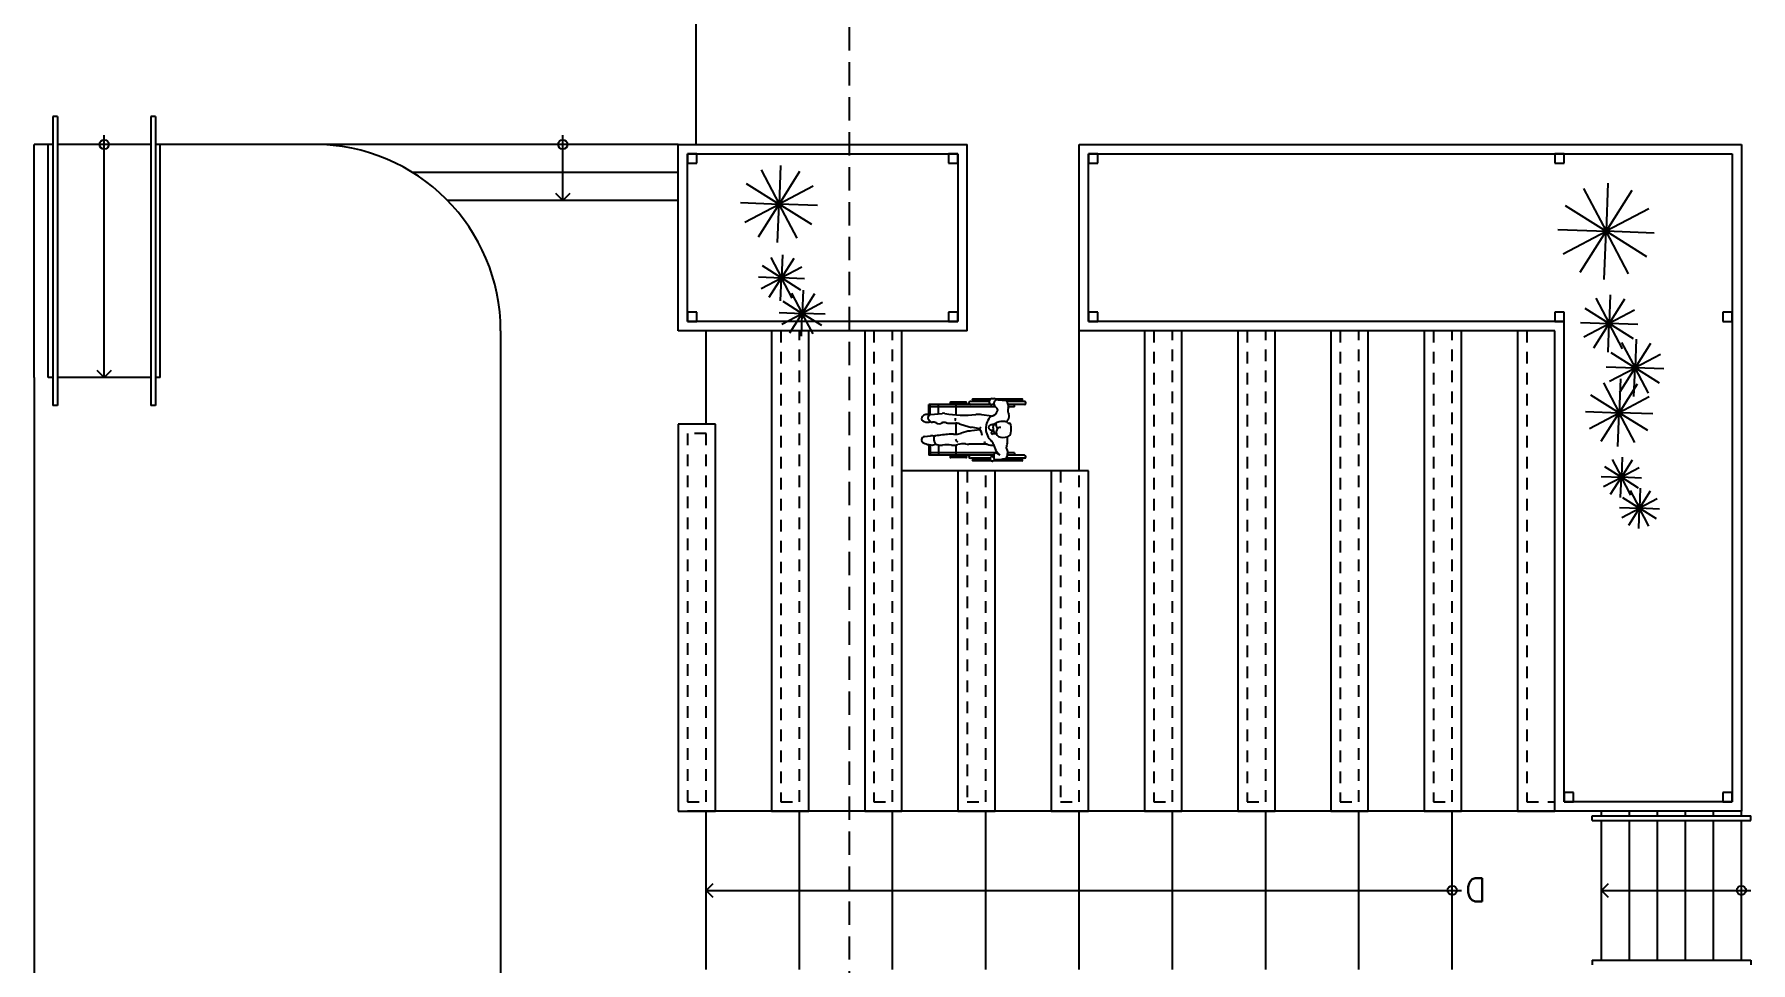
# Model space of a CAD drawing. Header units: inches. Extents: x 542787 to 543192, y 9574025 to 9574373.
# Drawn here: x 543092.85 to 543111.25, y 9574114.35 to 9574124.31 of the extents above; entities that cross this region are included whole.
import ezdxf

# ---------------------------------------------------------------- set-up
doc = ezdxf.new("R2010")
doc.units = ezdxf.units.IN
doc.header["$MEASUREMENT"] = 0
doc.linetypes.add('HIDDEN', pattern=[0.375, 0.25, -0.125])
doc.layers.add('I-ARQ', color=8, linetype='Continuous')
doc.styles.add('50-250', font='SIMPLEX.shx', dxfattribs={"height": 0.3})

# ---------------------------------------------------------------- blocks, each defined once
blk = doc.blocks.new('_Open90')
at = {"color": 0, "linetype": 'ByBlock', "lineweight": -2}
for p, q in [((0, 0), (-1, 0)), ((-0.5, 0.5), (0, 0)), ((0, 0), (-0.5, -0.5))]:
    blk.add_line(p, q, dxfattribs=at)

msp = doc.modelspace()

# ---------------------------------------------------------------- linework, layer by layer
at = {"layer": 'I-ARQ', "linetype": 'HIDDEN'}
msp.add_line((543101.581, 9574127.012), (543101.581, 9574103.212), dxfattribs=at)
at = {"layer": 'I-ARQ'}
for p, q in [((543099.938, 9574126.5), (543099.938, 9574123.13)), ((543093.046, 9574123.43), (543093.046, 9574120.33)), ((543093.096, 9574123.43), (543093.046, 9574123.43)), ((543093.096, 9574123.43), (543093.096, 9574120.33)), ((543094.096, 9574123.43), (543094.096, 9574120.33)), ((543094.146, 9574123.43), (543094.096, 9574123.43)), ((543094.146, 9574123.43), (543094.146, 9574120.33)), ((543092.846, 9574120.63), (543092.846, 9574123.13)), ((543092.996, 9574123.13), (543092.846, 9574123.13)), ((543092.996, 9574120.63), (543092.996, 9574123.13)), ((543093.046, 9574123.13), (543092.996, 9574123.13)), ((543094.096, 9574123.13), (543093.096, 9574123.13)), ((543094.196, 9574123.13), (543094.146, 9574123.13)), ((543095.846, 9574123.13), (543094.196, 9574123.13)), ((543094.196, 9574120.63), (543094.196, 9574123.13)), ((543099.749, 9574123.13), (543095.846, 9574123.13)), ((543099.749, 9574121.13), (543099.749, 9574123.13)), ((543099.749, 9574123.13), (543102.849, 9574123.13)), ((543099.849, 9574121.23), (543099.849, 9574123.03)), ((543099.849, 9574123.03), (543102.749, 9574123.03)), ((543099.949, 9574123.03), (543099.849, 9574123.03)), ((543099.849, 9574123.03), (543099.849, 9574122.93)), ((543099.949, 9574122.93), (543099.949, 9574123.03)), ((543102.749, 9574123.03), (543102.649, 9574123.03)), ((543102.649, 9574123.03), (543102.649, 9574122.93)), ((543102.749, 9574123.03), (543102.749, 9574121.23)), ((543102.749, 9574122.93), (543102.749, 9574123.03)), ((543102.849, 9574121.13), (543102.849, 9574123.13)), ((543104.049, 9574123.13), (543111.149, 9574123.13)), ((543104.049, 9574121.13), (543104.049, 9574123.13)), ((543104.149, 9574123.03), (543111.049, 9574123.03)), ((543104.149, 9574121.23), (543104.149, 9574123.03)), ((543104.249, 9574123.03), (543104.149, 9574123.03)), ((543104.149, 9574123.03), (543104.149, 9574122.93)), ((543104.249, 9574122.93), (543104.249, 9574123.03)), ((543109.249, 9574123.03), (543109.149, 9574123.03)), ((543109.149, 9574123.03), (543109.149, 9574122.93)), ((543109.249, 9574122.93), (543109.249, 9574123.03)), ((543111.049, 9574123.03), (543111.049, 9574116.08)), ((543111.149, 9574123.13), (543111.149, 9574115.98)), ((543099.749, 9574122.83), (543096.9, 9574122.83)), ((543099.849, 9574122.93), (543099.949, 9574122.93)), ((543100.638, 9574122.856), (543100.831, 9574122.49)), ((543100.847, 9574122.904), (543100.831, 9574122.49)), ((543101.051, 9574122.841), (543100.831, 9574122.49)), ((543102.649, 9574122.93), (543102.749, 9574122.93)), ((543104.149, 9574122.93), (543104.249, 9574122.93)), ((543109.149, 9574122.93), (543109.249, 9574122.93)), ((543100.48, 9574122.711), (543100.831, 9574122.49)), ((543101.197, 9574122.683), (543100.831, 9574122.49)), ((543109.457, 9574122.656), (543109.698, 9574122.199)), ((543109.718, 9574122.716), (543109.698, 9574122.199)), ((543109.974, 9574122.637), (543109.698, 9574122.199)), ((543099.749, 9574122.53), (543097.274, 9574122.53)), ((543100.417, 9574122.506), (543100.831, 9574122.49)), ((543100.465, 9574122.297), (543100.831, 9574122.49)), ((543100.61, 9574122.14), (543100.831, 9574122.49)), ((543100.815, 9574122.077), (543100.831, 9574122.49)), ((543101.181, 9574122.27), (543100.831, 9574122.49)), ((543101.024, 9574122.124), (543100.831, 9574122.49)), ((543101.245, 9574122.474), (543100.831, 9574122.49)), ((543109.26, 9574122.474), (543109.698, 9574122.199)), ((543110.156, 9574122.44), (543109.698, 9574122.199)), ((543109.181, 9574122.218), (543109.698, 9574122.199)), ((543109.24, 9574121.957), (543109.698, 9574122.199)), ((543109.422, 9574121.761), (543109.698, 9574122.199)), ((543109.678, 9574121.682), (543109.698, 9574122.199)), ((543110.136, 9574121.923), (543109.698, 9574122.199)), ((543109.94, 9574121.741), (543109.698, 9574122.199)), ((543110.215, 9574122.179), (543109.698, 9574122.199)), ((543100.743, 9574121.916), (543100.858, 9574121.698)), ((543100.867, 9574121.945), (543100.858, 9574121.698)), ((543100.989, 9574121.907), (543100.858, 9574121.698)), ((543100.611, 9574121.708), (543100.858, 9574121.698)), ((543100.64, 9574121.583), (543100.858, 9574121.698)), ((543100.649, 9574121.83), (543100.858, 9574121.698)), ((543100.726, 9574121.49), (543100.858, 9574121.698)), ((543100.848, 9574121.452), (543100.858, 9574121.698)), ((543101.076, 9574121.813), (543100.858, 9574121.698)), ((543100.973, 9574121.48), (543100.858, 9574121.698)), ((543101.066, 9574121.567), (543100.858, 9574121.698)), ((543101.104, 9574121.689), (543100.858, 9574121.698)), ((543100.964, 9574121.536), (543101.08, 9574121.318)), ((543101.089, 9574121.565), (543101.08, 9574121.318)), ((543101.211, 9574121.527), (543101.08, 9574121.318)), ((543109.588, 9574121.481), (543109.732, 9574121.209)), ((543109.743, 9574121.517), (543109.732, 9574121.209)), ((543099.949, 9574121.33), (543099.849, 9574121.33)), ((543099.849, 9574121.33), (543099.849, 9574121.23)), ((543099.949, 9574121.23), (543099.949, 9574121.33)), ((543100.833, 9574121.328), (543101.08, 9574121.318)), ((543100.861, 9574121.203), (543101.08, 9574121.318)), ((543100.871, 9574121.45), (543101.08, 9574121.318)), ((543100.948, 9574121.11), (543101.08, 9574121.318)), ((543101.07, 9574121.072), (543101.08, 9574121.318)), ((543101.298, 9574121.433), (543101.08, 9574121.318)), ((543101.195, 9574121.1), (543101.08, 9574121.318)), ((543101.288, 9574121.187), (543101.08, 9574121.318)), ((543101.326, 9574121.309), (543101.08, 9574121.318)), ((543102.749, 9574121.33), (543102.649, 9574121.33)), ((543102.649, 9574121.33), (543102.649, 9574121.23)), ((543102.749, 9574121.23), (543102.749, 9574121.33)), ((543104.249, 9574121.33), (543104.149, 9574121.33)), ((543104.149, 9574121.33), (543104.149, 9574121.23)), ((543104.249, 9574121.23), (543104.249, 9574121.33)), ((543109.249, 9574121.33), (543109.149, 9574121.33)), ((543109.149, 9574121.33), (543109.149, 9574121.23)), ((543109.249, 9574121.23), (543109.249, 9574121.33)), ((543109.471, 9574121.373), (543109.732, 9574121.209)), ((543109.896, 9574121.47), (543109.732, 9574121.209)), ((543110.004, 9574121.353), (543109.732, 9574121.209)), ((543111.049, 9574121.33), (543110.949, 9574121.33)), ((543110.949, 9574121.33), (543110.949, 9574121.23)), ((543111.049, 9574121.23), (543111.049, 9574121.33)), ((543097.846, 9574121.13), (543097.846, 9574109.13)), ((543102.849, 9574121.13), (543099.749, 9574121.13)), ((543102.749, 9574121.23), (543099.849, 9574121.23)), ((543099.849, 9574121.23), (543099.949, 9574121.23)), ((543100.049, 9574120.13), (543100.049, 9574121.13)), ((543101.149, 9574121.13), (543100.749, 9574121.13)), ((543100.749, 9574121.13), (543100.749, 9574115.98)), ((543101.149, 9574115.98), (543101.149, 9574121.13)), ((543102.149, 9574121.13), (543101.749, 9574121.13)), ((543101.749, 9574121.13), (543101.749, 9574115.98)), ((543102.149, 9574115.98), (543102.149, 9574121.13)), ((543102.649, 9574121.23), (543102.749, 9574121.23)), ((543109.149, 9574121.13), (543104.049, 9574121.13)), ((543104.049, 9574119.63), (543104.049, 9574121.13)), ((543109.249, 9574121.23), (543104.149, 9574121.23)), ((543104.149, 9574121.23), (543104.249, 9574121.23)), ((543105.149, 9574121.13), (543104.749, 9574121.13)), ((543104.749, 9574121.13), (543104.749, 9574115.98)), ((543105.149, 9574115.98), (543105.149, 9574121.13)), ((543106.149, 9574121.13), (543105.749, 9574121.13)), ((543105.749, 9574121.13), (543105.749, 9574115.98)), ((543106.149, 9574115.98), (543106.149, 9574121.13)), ((543107.149, 9574121.13), (543106.749, 9574121.13)), ((543106.749, 9574121.13), (543106.749, 9574115.98)), ((543107.149, 9574115.98), (543107.149, 9574121.13)), ((543108.149, 9574121.13), (543107.749, 9574121.13)), ((543107.749, 9574121.13), (543107.749, 9574115.98)), ((543108.149, 9574115.98), (543108.149, 9574121.13)), ((543109.149, 9574121.13), (543108.749, 9574121.13)), ((543108.749, 9574121.13), (543108.749, 9574115.98)), ((543109.149, 9574121.23), (543109.249, 9574121.23)), ((543109.149, 9574115.98), (543109.149, 9574121.13)), ((543109.149, 9574115.98), (543109.149, 9574121.13)), ((543109.249, 9574116.08), (543109.249, 9574121.23)), ((543109.424, 9574121.221), (543109.732, 9574121.209)), ((543109.459, 9574121.065), (543109.732, 9574121.209)), ((543109.567, 9574120.948), (543109.732, 9574121.209)), ((543109.72, 9574120.901), (543109.732, 9574121.209)), ((543109.875, 9574120.936), (543109.732, 9574121.209)), ((543109.992, 9574121.045), (543109.732, 9574121.209)), ((543110.04, 9574121.197), (543109.732, 9574121.209)), ((543110.949, 9574121.23), (543111.049, 9574121.23)), ((543109.865, 9574121.006), (543110.009, 9574120.734)), ((543110.021, 9574121.042), (543110.009, 9574120.734)), ((543110.173, 9574120.994), (543110.009, 9574120.734)), ((543109.701, 9574120.745), (543110.009, 9574120.734)), ((543109.748, 9574120.898), (543110.009, 9574120.734)), ((543110.282, 9574120.877), (543110.009, 9574120.734)), ((543092.846, 9574120.63), (543092.846, 9574109.63)), ((543093.046, 9574120.63), (543092.996, 9574120.63)), ((543094.096, 9574120.63), (543093.096, 9574120.63)), ((543094.196, 9574120.63), (543094.146, 9574120.63)), ((543109.67, 9574120.574), (543109.839, 9574120.253)), ((543109.736, 9574120.59), (543110.009, 9574120.734)), ((543109.853, 9574120.615), (543109.839, 9574120.253)), ((543110.032, 9574120.56), (543109.839, 9574120.253)), ((543109.845, 9574120.473), (543110.009, 9574120.734)), ((543109.997, 9574120.426), (543110.009, 9574120.734)), ((543110.153, 9574120.461), (543110.009, 9574120.734)), ((543110.27, 9574120.569), (543110.009, 9574120.734)), ((543110.317, 9574120.722), (543110.009, 9574120.734)), ((543103.098, 9574120.399), (543102.91, 9574120.399)), ((543103.087, 9574120.383), (543102.91, 9574120.383)), ((543103.113, 9574120.404), (543103.136, 9574120.404)), ((543103.434, 9574120.399), (543103.152, 9574120.399)), ((543103.179, 9574120.392), (543103.261, 9574120.383)), ((543103.434, 9574120.383), (543103.262, 9574120.383)), ((543109.532, 9574120.446), (543109.839, 9574120.253)), ((543110.159, 9574120.422), (543109.839, 9574120.253)), ((543093.096, 9574120.33), (543093.046, 9574120.33)), ((543094.146, 9574120.33), (543094.096, 9574120.33)), ((543102.431, 9574120.209), (543102.441, 9574120.225)), ((543102.438, 9574120.232), (543102.438, 9574120.341)), ((543102.883, 9574120.341), (543102.438, 9574120.341)), ((543103.151, 9574120.316), (543102.438, 9574120.316)), ((543102.45, 9574120.232), (543102.45, 9574120.341)), ((543102.456, 9574120.234), (543102.58, 9574120.245)), ((543102.539, 9574120.241), (543102.539, 9574120.341)), ((543102.834, 9574120.365), (543102.673, 9574120.365)), ((543102.834, 9574120.348), (543102.673, 9574120.348)), ((543102.728, 9574120.341), (543102.728, 9574120.23)), ((543103.084, 9574120.373), (543102.883, 9574120.373)), ((543103.1, 9574120.341), (543102.883, 9574120.341)), ((543103.109, 9574120.214), (543103.006, 9574120.231)), ((543103.132, 9574120.341), (543103.112, 9574120.341)), ((543103.461, 9574120.373), (543103.275, 9574120.373)), ((543103.357, 9574120.341), (543103.284, 9574120.341)), ((543103.357, 9574120.316), (543103.291, 9574120.316)), ((543103.357, 9574120.316), (543103.357, 9574120.341)), ((543103.461, 9574120.341), (543103.357, 9574120.341)), ((543109.477, 9574120.267), (543109.839, 9574120.253)), ((543109.519, 9574120.084), (543109.839, 9574120.253)), ((543109.646, 9574119.947), (543109.839, 9574120.253)), ((543109.825, 9574119.891), (543109.839, 9574120.253)), ((543110.146, 9574120.06), (543109.839, 9574120.253)), ((543110.008, 9574119.933), (543109.839, 9574120.253)), ((543110.201, 9574120.239), (543109.839, 9574120.253)), ((543100.149, 9574120.13), (543099.749, 9574120.13)), ((543099.749, 9574120.13), (543099.749, 9574115.98)), ((543100.149, 9574115.98), (543100.149, 9574120.13)), ((543102.433, 9574120.182), (543102.452, 9574120.16)), ((543102.659, 9574120.139), (543102.727, 9574120.14)), ((543102.728, 9574120.14), (543102.728, 9574120.02)), ((543102.765, 9574120.134), (543102.869, 9574120.102)), ((543102.987, 9574120.07), (543102.867, 9574120.055)), ((543102.984, 9574120.081), (543102.896, 9574120.096)), ((543103.128, 9574120.057), (543103.114, 9574120.05)), ((543103.157, 9574120.025), (543103.121, 9574120.024)), ((543103.126, 9574120.092), (543103.129, 9574120.115)), ((543103.126, 9574120.09), (543103.127, 9574120.066)), ((543103.158, 9574120.14), (543103.139, 9574120.129)), ((543103.164, 9574120.021), (543103.15, 9574120.029)), ((543103.163, 9574120.033), (543103.164, 9574120.058)), ((543102.39, 9574119.996), (543102.456, 9574120.004)), ((543102.438, 9574119.91), (543102.438, 9574119.796)), ((543102.45, 9574119.908), (543102.45, 9574119.796)), ((543102.539, 9574119.908), (543102.539, 9574119.796)), ((543102.728, 9574119.907), (543102.728, 9574119.796)), ((543103.064, 9574119.914), (543102.866, 9574119.915)), ((543103.184, 9574119.807), (543103.161, 9574119.835)), ((543103.277, 9574119.994), (543103.278, 9574119.927)), ((543103.172, 9574119.821), (543102.438, 9574119.821)), ((543102.883, 9574119.796), (543102.438, 9574119.796)), ((543102.834, 9574119.789), (543102.673, 9574119.789)), ((543102.834, 9574119.772), (543102.673, 9574119.772)), ((543103.133, 9574119.796), (543102.883, 9574119.796)), ((543103.095, 9574119.764), (543102.883, 9574119.764)), ((543103.094, 9574119.754), (543102.91, 9574119.754)), ((543103.101, 9574119.738), (543102.91, 9574119.738)), ((543103.104, 9574119.737), (543103.117, 9574119.735)), ((543103.127, 9574119.737), (543103.136, 9574119.743)), ((543103.434, 9574119.738), (543103.129, 9574119.738)), ((543103.201, 9574119.796), (543103.167, 9574119.817)), ((543103.18, 9574119.812), (543103.18, 9574119.809)), ((543103.434, 9574119.754), (543103.226, 9574119.754)), ((543103.461, 9574119.764), (543103.262, 9574119.764)), ((543103.357, 9574119.796), (543103.276, 9574119.796)), ((543103.357, 9574119.821), (543103.284, 9574119.821)), ((543103.357, 9574119.821), (543103.357, 9574119.796)), ((543103.461, 9574119.796), (543103.357, 9574119.796)), ((543109.68, 9574119.675), (543109.862, 9574119.56)), ((543109.762, 9574119.751), (543109.862, 9574119.56)), ((543109.871, 9574119.776), (543109.862, 9574119.56)), ((543109.977, 9574119.743), (543109.862, 9574119.56)), ((543110.053, 9574119.661), (543109.862, 9574119.56)), ((543102.749, 9574119.63), (543102.149, 9574119.63)), ((543103.149, 9574119.63), (543102.749, 9574119.63)), ((543102.749, 9574119.63), (543102.749, 9574115.98)), ((543104.049, 9574119.63), (543102.849, 9574119.63)), ((543103.149, 9574115.98), (543103.149, 9574119.63)), ((543104.149, 9574119.63), (543103.749, 9574119.63)), ((543103.749, 9574119.63), (543103.749, 9574115.98)), ((543104.149, 9574115.98), (543104.149, 9574119.63)), ((543109.647, 9574119.568), (543109.862, 9574119.56)), ((543109.672, 9574119.46), (543109.862, 9574119.56)), ((543109.747, 9574119.378), (543109.862, 9574119.56)), ((543109.854, 9574119.345), (543109.862, 9574119.56)), ((543109.963, 9574119.369), (543109.862, 9574119.56)), ((543110.045, 9574119.445), (543109.862, 9574119.56)), ((543110.078, 9574119.552), (543109.862, 9574119.56)), ((543109.874, 9574119.343), (543110.057, 9574119.228)), ((543109.956, 9574119.418), (543110.057, 9574119.228)), ((543110.065, 9574119.443), (543110.057, 9574119.228)), ((543110.171, 9574119.41), (543110.057, 9574119.228)), ((543110.247, 9574119.328), (543110.057, 9574119.228)), ((543109.841, 9574119.236), (543110.057, 9574119.228)), ((543109.866, 9574119.127), (543110.057, 9574119.228)), ((543109.942, 9574119.045), (543110.057, 9574119.228)), ((543110.048, 9574119.012), (543110.057, 9574119.228)), ((543110.157, 9574119.037), (543110.057, 9574119.228)), ((543110.239, 9574119.113), (543110.057, 9574119.228)), ((543110.272, 9574119.219), (543110.057, 9574119.228)), ((543109.349, 9574116.18), (543109.249, 9574116.18)), ((543109.249, 9574116.18), (543109.249, 9574116.08)), ((543109.349, 9574116.08), (543109.349, 9574116.18)), ((543111.049, 9574116.18), (543110.949, 9574116.18)), ((543110.949, 9574116.18), (543110.949, 9574116.08)), ((543111.049, 9574116.08), (543111.049, 9574116.18)), ((543099.749, 9574115.98), (543100.149, 9574115.98)), ((543109.149, 9574115.98), (543099.849, 9574115.98)), ((543100.049, 9574114.28), (543100.049, 9574115.98)), ((543100.749, 9574115.98), (543101.149, 9574115.98)), ((543101.049, 9574114.28), (543101.049, 9574115.98)), ((543101.749, 9574115.98), (543102.149, 9574115.98)), ((543102.049, 9574114.28), (543102.049, 9574115.98)), ((543102.749, 9574115.98), (543103.149, 9574115.98)), ((543103.049, 9574114.28), (543103.049, 9574115.98)), ((543103.749, 9574115.98), (543104.149, 9574115.98)), ((543104.049, 9574114.28), (543104.049, 9574115.98)), ((543104.749, 9574115.98), (543105.149, 9574115.98)), ((543105.049, 9574114.28), (543105.049, 9574115.98)), ((543105.749, 9574115.98), (543106.149, 9574115.98)), ((543106.049, 9574114.28), (543106.049, 9574115.98)), ((543106.749, 9574115.98), (543107.149, 9574115.98)), ((543107.049, 9574114.28), (543107.049, 9574115.98)), ((543107.749, 9574115.98), (543108.149, 9574115.98)), ((543108.049, 9574114.28), (543108.049, 9574115.98)), ((543108.749, 9574115.98), (543109.149, 9574115.98)), ((543111.149, 9574115.98), (543109.149, 9574115.98)), ((543111.049, 9574116.08), (543109.249, 9574116.08)), ((543109.249, 9574116.08), (543109.349, 9574116.08)), ((543109.649, 9574115.93), (543109.649, 9574115.98)), ((543109.949, 9574115.93), (543109.949, 9574115.98)), ((543110.249, 9574115.93), (543110.249, 9574115.98)), ((543110.549, 9574115.93), (543110.549, 9574115.98)), ((543110.849, 9574115.93), (543110.849, 9574115.98)), ((543110.949, 9574116.08), (543111.049, 9574116.08)), ((543111.149, 9574115.93), (543111.149, 9574115.98)), ((543109.549, 9574115.88), (543109.549, 9574115.93)), ((543109.549, 9574115.93), (543111.249, 9574115.93)), ((543109.549, 9574115.88), (543111.249, 9574115.88)), ((543109.649, 9574114.38), (543109.649, 9574115.88)), ((543109.949, 9574114.38), (543109.949, 9574115.88)), ((543110.249, 9574114.38), (543110.249, 9574115.88)), ((543110.549, 9574114.38), (543110.549, 9574115.88)), ((543110.849, 9574114.38), (543110.849, 9574115.88)), ((543111.149, 9574114.38), (543111.149, 9574115.88)), ((543111.249, 9574115.88), (543111.249, 9574115.93)), ((543109.549, 9574114.38), (543109.549, 9574114.33)), ((543109.549, 9574114.38), (543111.249, 9574114.38)), ((543111.249, 9574114.38), (543111.249, 9574114.33))]:
    msp.add_line(p, q, dxfattribs=at)
at = {"layer": 'I-ARQ', "linetype": 'HIDDEN', "ltscale": 0.5}
for p, q in [((543101.049, 9574121.13), (543100.849, 9574121.13)), ((543100.849, 9574121.13), (543100.849, 9574116.08)), ((543101.049, 9574116.08), (543101.049, 9574121.13)), ((543102.049, 9574121.13), (543101.849, 9574121.13)), ((543101.849, 9574121.13), (543101.849, 9574116.08)), ((543102.049, 9574116.08), (543102.049, 9574121.13)), ((543105.049, 9574121.13), (543104.849, 9574121.13)), ((543104.849, 9574121.13), (543104.849, 9574116.08)), ((543105.049, 9574116.08), (543105.049, 9574121.13)), ((543106.049, 9574121.13), (543105.849, 9574121.13)), ((543105.849, 9574121.13), (543105.849, 9574116.08)), ((543106.049, 9574116.08), (543106.049, 9574121.13)), ((543107.049, 9574121.13), (543106.849, 9574121.13)), ((543106.849, 9574121.13), (543106.849, 9574116.08)), ((543107.049, 9574116.08), (543107.049, 9574121.13)), ((543108.049, 9574121.13), (543107.849, 9574121.13)), ((543107.849, 9574121.13), (543107.849, 9574116.08)), ((543108.049, 9574116.08), (543108.049, 9574121.13)), ((543109.149, 9574121.13), (543108.849, 9574121.13)), ((543108.849, 9574121.13), (543108.849, 9574116.08)), ((543109.149, 9574116.08), (543109.149, 9574121.13)), ((543100.049, 9574120.03), (543099.849, 9574120.03)), ((543099.849, 9574120.03), (543099.849, 9574116.08)), ((543100.049, 9574116.08), (543100.049, 9574120.03)), ((543103.049, 9574119.63), (543102.849, 9574119.63)), ((543102.849, 9574119.63), (543102.849, 9574116.08)), ((543103.049, 9574116.08), (543103.049, 9574119.63)), ((543104.049, 9574119.63), (543103.849, 9574119.63)), ((543103.849, 9574119.63), (543103.849, 9574116.08)), ((543104.049, 9574116.08), (543104.049, 9574119.63)), ((543099.849, 9574116.08), (543100.049, 9574116.08)), ((543100.849, 9574116.08), (543101.049, 9574116.08)), ((543101.849, 9574116.08), (543102.049, 9574116.08)), ((543102.849, 9574116.08), (543103.049, 9574116.08)), ((543103.849, 9574116.08), (543104.049, 9574116.08)), ((543104.849, 9574116.08), (543105.049, 9574116.08)), ((543105.849, 9574116.08), (543106.049, 9574116.08)), ((543106.849, 9574116.08), (543107.049, 9574116.08)), ((543107.849, 9574116.08), (543108.049, 9574116.08)), ((543108.849, 9574116.08), (543109.149, 9574116.08))]:
    msp.add_line(p, q, dxfattribs=at)
at = {"layer": 'I-ARQ'}
for points in [[(543093.596, 9574120.78), (543093.596, 9574123.23)], [(543098.512, 9574122.68), (543098.512, 9574123.23)], [(543100.199, 9574115.13), (543108.149, 9574115.13)], [(543109.799, 9574115.13), (543111.249, 9574115.13)]]:
    msp.add_lwpolyline(points, dxfattribs=at)
for centre in [(543093.596, 9574123.13), (543098.512, 9574123.13), (543108.049, 9574115.13), (543111.149, 9574115.13)]:
    msp.add_circle(centre, 0.05, dxfattribs=at)
for centre, radius, start, end in [((543095.846, 9574121.13), 2, 0, 90), ((543102.91, 9574120.391), 0.00794, 90, 270), ((543103.123, 9574120.368), 0.0392, 158.1091, 173.4837), ((543103.123, 9574120.368), 0.0392, 129.0018, 158.1091), ((543103.113, 9574120.381), 0.0233, 89.6266, 129.0018), ((543103.175, 9574120.352), 0.0403, 83.8262, 201.8566), ((543103.136, 9574120.378), 0.026, 53.8809, 89.6266), ((543103.136, 9574120.378), 0.026, 25.9037, 53.8809), ((543103.259, 9574120.365), 0.0178, 24.2593, 83.8262), ((543103.434, 9574120.391), 0.00794, 270, 90), ((543102.387, 9574120.19), 0.0283, 132.8341, 240.8269), ((543102.421, 9574120.163), 0.0719, 69.6429, 137.5742), ((543102.45, 9574120.197), 0.0225, 147.9039, 219.9308), ((543102.458, 9574120.214), 0.0196, 95.1071, 147.9039), ((543102.59, 9574120.129), 0.117, 80.5105, 95.1071), ((543102.814, 9574121.467), 1.24, 260.5105, 275.8381), ((543102.673, 9574120.357), 0.00864, 90, 270), ((543102.699, 9574120.189), 0.0256, 314.6866, 10.6229), ((543102.834, 9574120.357), 0.00864, 270, 90), ((543102.883, 9574120.357), 0.0159, 90, 270), ((543102.965, 9574119.989), 0.246, 80.3151, 95.8381), ((543103.227, 9574120.084), 0.179, 133.3142, 229.3388), ((543103.123, 9574120.368), 0.0392, 173.4837, 203.2929), ((543103.106, 9574120.361), 0.0209, 203.2929, 285.591), ((543103.088, 9574120.303), 0.0916, 283.0548, 340.0556), ((543103.122, 9574120.305), 0.0369, 66.3171, 105.591), ((543103.205, 9574120.364), 0.0729, 201.8566, 235.4515), ((543103.148, 9574120.281), 0.0276, 340.0556, 55.4515), ((543103.259, 9574120.365), 0.0178, 11.447, 24.2593), ((543103.456, 9574120.405), 0.184, 191.447, 202.8515), ((543103.368, 9574120.274), 0.0827, 163.4306, 206.4834), ((543103.237, 9574120.313), 0.0545, 343.4306, 22.8515), ((543103.249, 9574120.214), 0.0503, 322.4778, 26.4834), ((543103.461, 9574120.357), 0.0159, 270, 90), ((543102.424, 9574120.24), 0.0903, 235.9723, 277.8557), ((543102.433, 9574120.192), 0.0411, 275.1066, 302.2781), ((543102.471, 9574120.176), 0.0248, 219.9308, 280.1224), ((543102.485, 9574120.098), 0.0546, 57.9153, 100.1224), ((543102.833, 9574117.74), 2.288, 94.417, 98.161), ((543102.548, 9574120.198), 0.0635, 237.9153, 298.8893), ((543102.604, 9574120.095), 0.054, 69.8728, 118.8893), ((543102.658, 9574120.242), 0.103, 249.8728, 270.2539), ((543102.675, 9574119.786), 0.237, 83.944, 94.417), ((543102.719, 9574120.194), 0.173, 263.944, 273.0359), ((543102.728, 9574120.013), 0.126, 73.0555, 90.2539), ((543102.719, 9574120.194), 0.173, 273.0359, 292.6121), ((543102.905, 9574119.745), 0.312, 94.332, 112.6121), ((543102.933, 9574120.314), 0.222, 253.0555, 260.4244), ((543102.825, 9574120.161), 0.179, 332.1837, 340.6297), ((543102.829, 9574119.979), 0.183, 8.7805, 32.726), ((543103.103, 9574120.095), 0.0246, 111.532, 242.705), ((543103.133, 9574120.155), 0.0912, 242.705, 266.2924), ((543103.134, 9574120.016), 0.11, 89.7619, 111.532), ((543103.12, 9574120.037), 0.014, 115.769, 272.1728), ((543103.135, 9574120.09), 0.00943, 172.4769, 182.8942), ((543103.172, 9574120.068), 0.0452, 182.8942, 240.2749), ((543103.148, 9574120.113), 0.0189, 118.6288, 172.4769), ((543103.177, 9574120.128), 0.022, 110.4136, 210.8299), ((543102.843, 9574119.929), 0.366, 25.1152, 30.8299), ((543103.199, 9574120.031), 0.0364, 176.9655, 247.6261), ((543103.2, 9574120.058), 0.0364, 74.5623, 180), ((543103.232, 9574119.98), 0.18, 83.5901, 110.4136), ((543103.247, 9574120.113), 0.0458, 57.1984, 83.5901), ((543103.383, 9574120.112), 0.119, 142.4778, 160.2743), ((543103.247, 9574120.113), 0.0458, 48.6711, 57.1984), ((543103.3, 9574120.174), 0.0351, 228.6711, 269.0465), ((543103.267, 9574120.045), 0.0513, 291.8665, 349.9557), ((543103.299, 9574120.12), 0.0187, 9.7833, 89.0465), ((543103.068, 9574120.08), 0.253, 349.9557, 9.7833), ((543102.394, 9574119.961), 0.035, 96.2373, 248.0308), ((543102.467, 9574120.095), 0.187, 242.5378, 260.977), ((543102.508, 9574120.258), 0.355, 258.6033, 261.739), ((543102.466, 9574119.915), 0.0899, 70.4507, 96.2373), ((543102.47, 9574119.996), 0.0906, 261.739, 297.3471), ((543102.512, 9574119.983), 0.0223, 134.5289, 178.7119), ((543102.643, 9574119.98), 0.154, 178.7119, 196.5177), ((543102.512, 9574119.983), 0.0223, 98.161, 134.5289), ((543102.531, 9574119.947), 0.0365, 196.5177, 255.1645), ((543102.572, 9574120.103), 0.198, 255.1645, 273.6976), ((543102.628, 9574119.234), 0.673, 85.5025, 93.6976), ((543102.696, 9574120.099), 0.195, 265.5025, 285.8301), ((543102.773, 9574119.984), 0.0518, 195.6642, 241.307), ((543102.803, 9574119.721), 0.199, 82.5507, 105.8301), ((543102.867, 9574120.21), 0.295, 262.5507, 269.688), ((543103.081, 9574119.964), 0.0554, 201.1725, 244.8951), ((543103.135, 9574120.133), 0.23, 251.9256, 269.4302), ((543103.073, 9574119.906), 0.0567, 14.356, 49.3388), ((543103.562, 9574120.031), 0.447, 194.356, 204.1828), ((543103.206, 9574119.871), 0.0578, 204.1828, 218.8993), ((543103.236, 9574120.122), 0.134, 247.6261, 287.649), ((543103.314, 9574119.88), 0.0463, 153.537, 216.8685), ((543103.222, 9574119.926), 0.0567, 333.537, 1.2809), ((543103.236, 9574120.122), 0.134, 287.649, 291.8665), ((543103.246, 9574119.83), 0.0382, 347.8924, 36.8685), ((543102.673, 9574119.78), 0.00864, 90, 270), ((543102.834, 9574119.78), 0.00864, 270, 90), ((543102.883, 9574119.78), 0.0159, 90, 270), ((543102.91, 9574119.746), 0.00794, 90, 270), ((543103.126, 9574119.756), 0.032, 142.22, 205.5936), ((543103.105, 9574119.747), 0.00949, 205.5936, 259.301), ((543103.111, 9574119.768), 0.0134, 82.1735, 142.22), ((543103.116, 9574119.805), 0.0245, 262.1735, 310.5106), ((543103.12, 9574119.747), 0.013, 259.301, 306.195), ((543103.214, 9574119.784), 0.0817, 165.6472, 193.7109), ((543103.153, 9574119.769), 0.0187, 193.7109, 270.7047), ((543103.156, 9574119.799), 0.0216, 58.9709, 165.6472), ((543103.129, 9574119.752), 0.0112, 306.195, 13.5815), ((543103.143, 9574120.57), 0.82, 270.7047, 276.4543), ((543103.227, 9574119.824), 0.0693, 276.4543, 300.5741), ((543103.227, 9574119.824), 0.0693, 300.5741, 304.5877), ((543103.254, 9574119.785), 0.0213, 304.5877, 3.7732), ((543103.331, 9574119.79), 0.0555, 154.7851, 183.7732), ((543103.246, 9574119.83), 0.0382, 334.7851, 347.8924), ((543103.434, 9574119.746), 0.00794, 270, 90), ((543103.461, 9574119.78), 0.0159, 270, 90)]:
    msp.add_arc(centre, radius, start, end, dxfattribs=at)

# ---------------------------------------------------------------- block references
at = {"layer": 'I-ARQ', "xscale": 0.15, "yscale": 0.15, "zscale": 0.15}
for p, rotation in [((543098.512, 9574122.53), 270), ((543093.596, 9574120.63), 270), ((543100.049, 9574115.13), 180.0000000135872), ((543109.649, 9574115.13), 180.0000000125063)]:
    msp.add_blockref('_Open90', p, dxfattribs=dict(at, rotation=rotation))

# ---------------------------------------------------------------- texts
at = {"layer": 'I-ARQ', "extrusion": (0, 0, -1), "style": '50-250'}
msp.add_text('D', height=0.25, dxfattribs=at).set_placement((-543108.411, 9574115.012))

doc.saveas('drawing.dxf')
